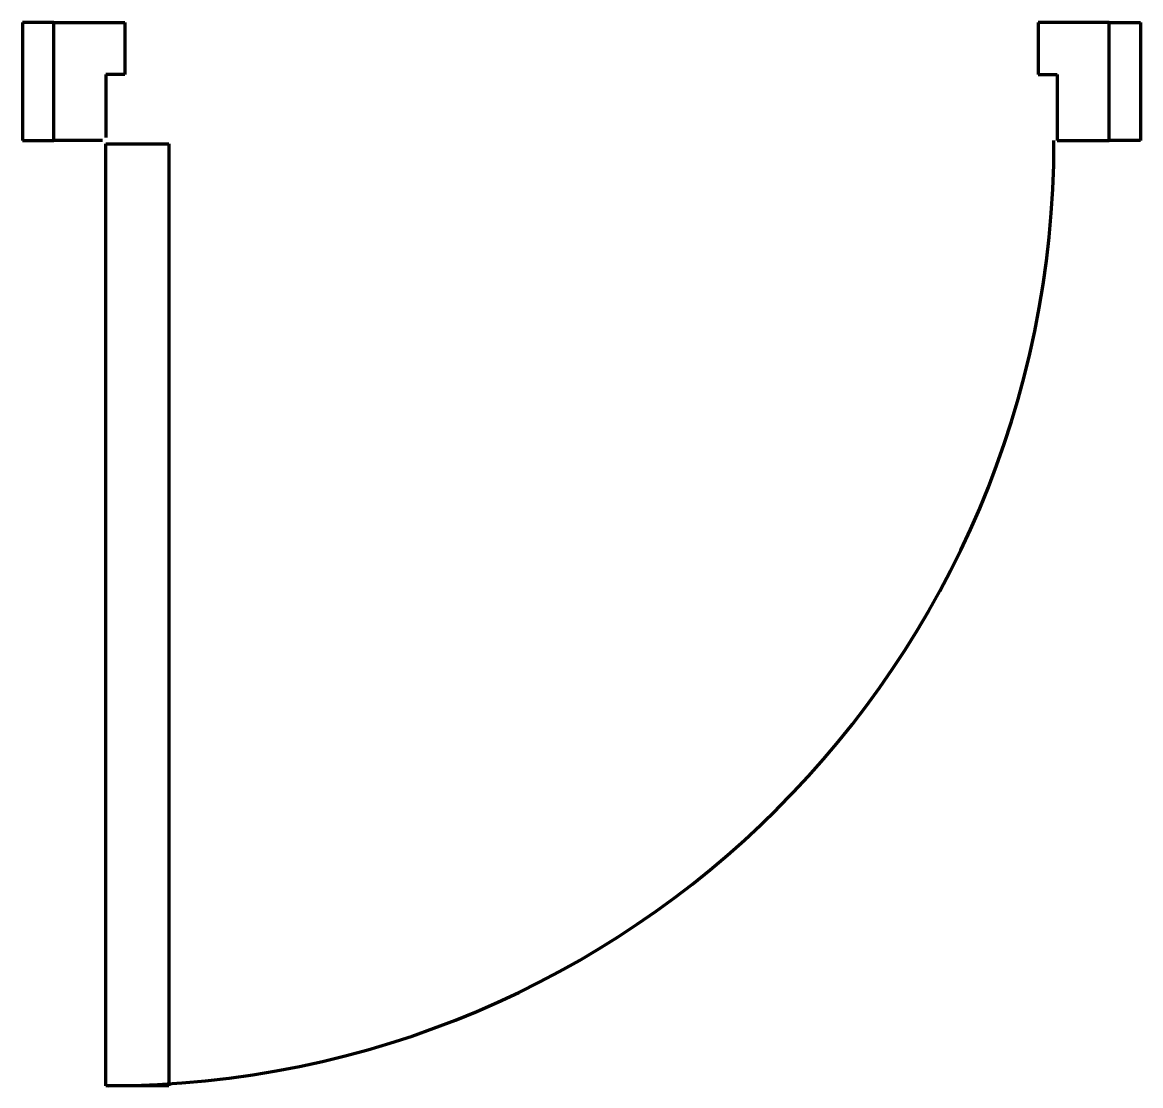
# Model space of a CAD drawing. Header units: centimetres. Extents: x -43 to 64, y -52 to 49.
import ezdxf

# ---------------------------------------------------------------- set-up
doc = ezdxf.new("R2010")
doc.units = ezdxf.units.CM
doc.layers.get('0').update_dxf_attribs({"linetype": 'CONTINUOUS', "lineweight": 0})

msp = doc.modelspace()

# ---------------------------------------------------------------- linework, layer by layer
at = {"color": 7, "linetype": 'CONTINUOUS', "lineweight": 70}
for p, q in [((-39.65, 49.32), (-42.65, 49.32)), ((-42.65, 49.32), (-42.65, 38.07)), ((-39.65, 38.07), (-39.65, 49.32)), ((-39.65, 49.32), (-32.9, 49.32)), ((-39.65, 38.07), (-39.65, 49.32)), ((-32.9, 49.32), (-32.9, 44.37)), ((60.85, 49.32), (54.1, 49.32)), ((54.1, 49.32), (54.1, 44.37)), ((60.85, 38.07), (60.85, 49.32)), ((60.85, 49.32), (63.85, 49.32)), ((60.85, 38.07), (60.85, 49.32)), ((63.85, 49.32), (63.85, 38.07)), ((-32.9, 44.37), (-34.7, 44.37)), ((-34.7, 44.37), (-34.7, 38.37)), ((54.1, 44.37), (55.9, 44.37)), ((55.9, 44.37), (55.9, 38.07)), ((-42.65, 38.07), (-39.65, 38.07)), ((-35, 38.07), (-39.65, 38.07)), ((-34.7, -51.93), (-34.7, 37.77)), ((-34.7, 37.77), (-28.7, 37.77)), ((-28.7, 37.77), (-28.7, -51.93)), ((55.9, 38.07), (60.85, 38.07)), ((63.85, 38.07), (60.85, 38.07)), ((-28.7, -51.93), (-34.7, -51.93))]:
    msp.add_line(p, q, dxfattribs=at)
msp.add_arc((-34.4, 38.07), 90, 270, 0, dxfattribs=at)

doc.saveas('drawing.dxf')
